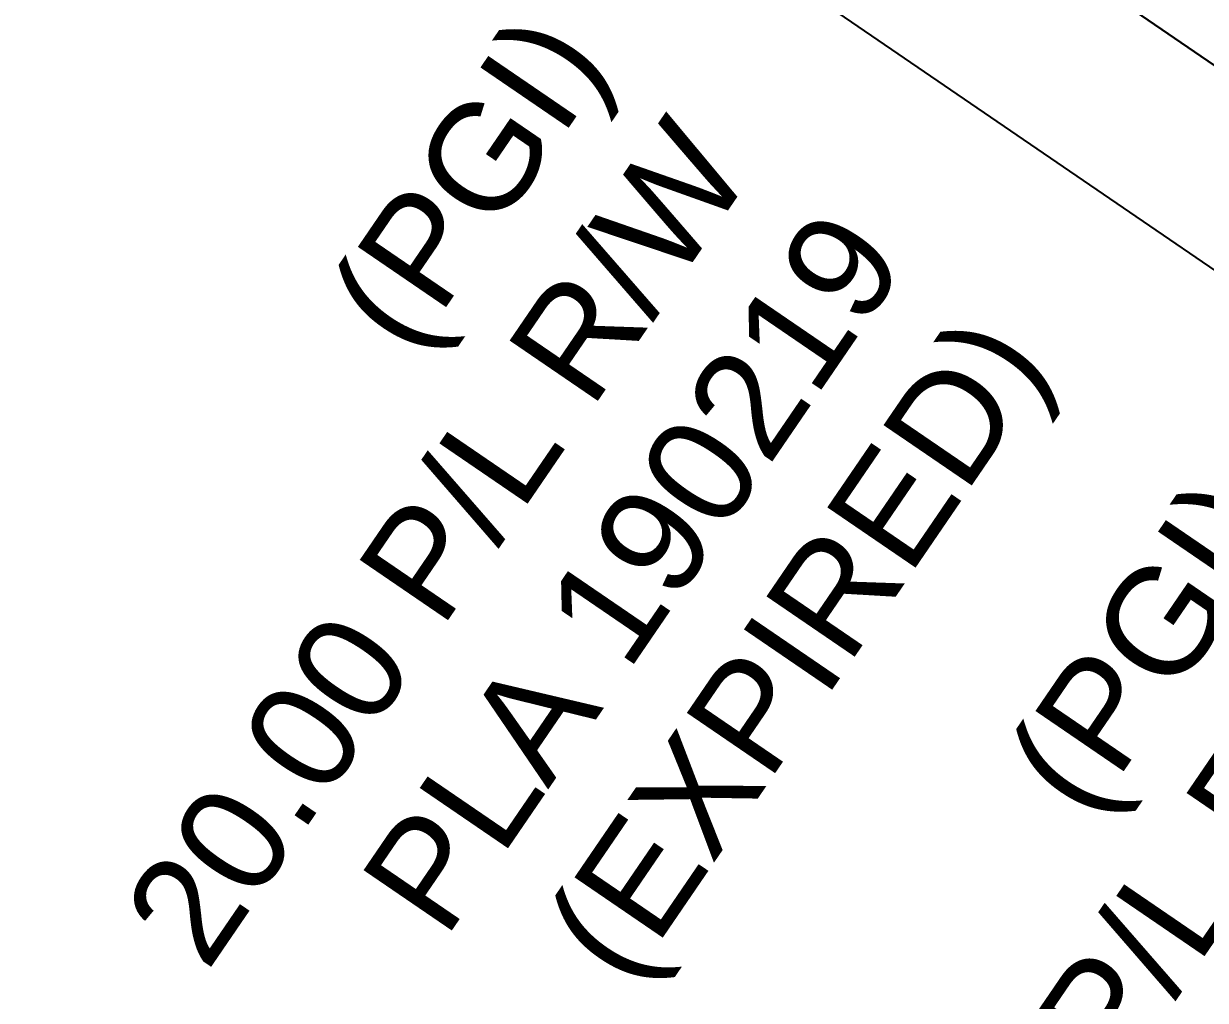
# Model space of a CAD drawing. Extents: x 363066 to 375462, y 6077936 to 6083550.
# Drawn here: x 373758.7 to 373863.7, y 6079443.2 to 6079530 of the extents above; entities that cross this region are included whole.
import ezdxf

# ---------------------------------------------------------------- set-up
doc = ezdxf.new("R2010")
doc.units = 0
doc.header["$LTSCALE"] = 5
doc.layers.add('F-RW', color=190, linetype='Continuous')
doc.layers.add('F-RW-T', color=190, linetype='Continuous', lineweight=9)
doc.styles.add('A80', font='arial.ttf', dxfattribs={"height": 9.5})

msp = doc.modelspace()

# ---------------------------------------------------------------- linework, layer by layer
at = {"layer": 'F-RW', "flags": 128}
for points in [[(374427.2, 6079048.28), (374439.29, 6079065.91), (374447.77, 6079078.28), (374403.71, 6079108.55), (374290.18, 6079186.53), (374235.05, 6079197.36), (374183.36, 6079235), (374161.54, 6079250.89), (374125.6, 6079277.06), (374109.36, 6079288.88), (374105.14, 6079291.96), (374088.95, 6079303.74), (374084.8, 6079306.76), (374068.44, 6079318.68), (374051.66, 6079330.89), (373996.34, 6079436.15), (373749.06, 6079605.14)], [(373749.06, 6079605.14), (373996.34, 6079436.15), (374051.66, 6079330.89), (374068.44, 6079318.68), (374084.79, 6079306.78), (374088.95, 6079303.74), (374105.14, 6079291.96), (374109.35, 6079288.89), (374125.6, 6079277.06), (374161.54, 6079250.89), (374183.36, 6079235), (374235.05, 6079197.36), (374290.18, 6079186.53), (374403.71, 6079108.55), (374447.77, 6079078.28), (374464.26, 6079066.96), (374476.62, 6079058.47), (374470.56, 6079049.63), (374468.81, 6079047.08)], [(374450.98, 6079047.59), (374455.78, 6079054.59), (374439.29, 6079065.91), (374376.08, 6079109.33), (374284.25, 6079172.41), (374228.91, 6079183.29), (374174.41, 6079222.97), (374152.59, 6079238.86), (374118.73, 6079263.51), (374102.51, 6079275.31), (374098.26, 6079278.41), (374082.27, 6079290.05), (374077.94, 6079293.21), (374061.75, 6079304.99), (374040.01, 6079320.82), (373984.79, 6079425.87), (373748.56, 6079587.32)]]:
    msp.add_lwpolyline(points, dxfattribs=at)

# ---------------------------------------------------------------- texts
at = {"layer": 'F-RW-T', "style": 'A80'}
for s, p in [('(PGI)', (373853.31, 6079458.99)), ('25.00 P/L R/W', (373835.1, 6079405.4)), ('PLA 180587', (373855.02, 6079407.61))]:
    msp.add_text(s, height=9.5, rotation=55.6494, dxfattribs=at).set_placement(p)
at = {"layer": 'F-RW-T', "insert": (373754.01, 6079459.88), "char_height": 9.5, "width": 85.7913, "attachment_point": 1, "rotation": 55.6544, "style": 'A80'}
msp.add_mtext('\\pi55.373;(PGI)\\P\\pi0.025575;20.00 P/L R/W\\P\\pi14.34;PLA 190219\\P\\pi19.972;(EXPIRED)', dxfattribs=at)

doc.saveas('drawing.dxf')
